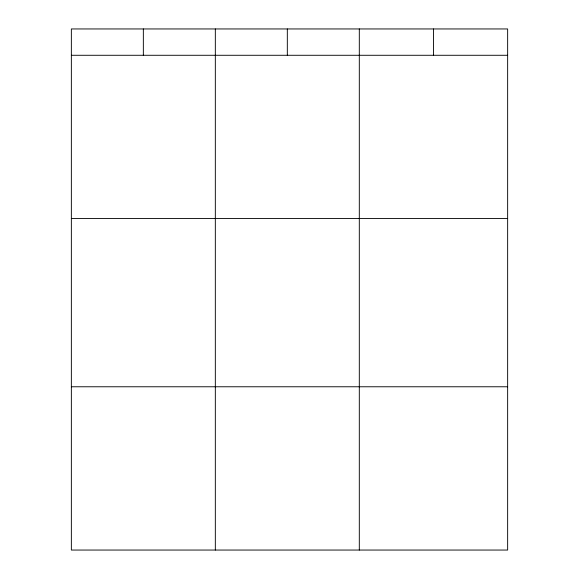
<?xml version="1.0" encoding="UTF-8"?>
<svg xmlns="http://www.w3.org/2000/svg" width="579" height="579" viewBox="0 0 579 579"><rect width="100%" height="100%" fill="white"/><g stroke="black" fill="none" stroke-linecap="round" stroke-linejoin="round"><path stroke-width="0.87" d="M507.645 218.551L507.645 28.95L71.355 28.95L71.355 550.05L507.645 550.05L507.645 218.551L71.355 218.551M71.355 55.28L507.645 55.28M71.355 386.772L507.645 386.772M433.476 28.95L433.476 55.28M359.306 28.95L359.306 550.05M287.322 28.95L287.322 55.28M215.33 28.95L215.33 550.05M143.346 28.95L143.346 55.28"/></g></svg>
